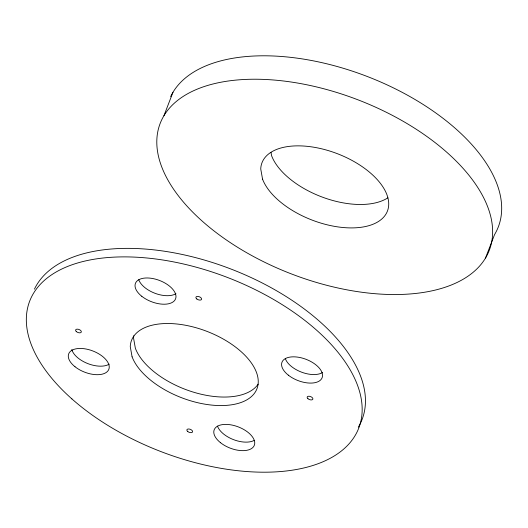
<?xml version="1.0" encoding="UTF-8"?>
<svg xmlns="http://www.w3.org/2000/svg" width="528" height="528" viewBox="0 0 528 528"><rect width="100%" height="100%" fill="white"/><g stroke="black" fill="none" stroke-linecap="round" stroke-linejoin="round"><path stroke-width="0.79" d="M163.931 115.718L172.966 92.294M485.503 258.047A176.365 93.199 21.1 0 0 286.268 81.338A176.365 93.199 21.1 0 0 202.376 221.265A176.365 93.199 21.1 0 0 485.503 258.047L494.545 234.623A176.365 93.199 21.1 0 0 377.989 80.843A176.365 93.199 21.1 0 0 170.663 96.598M270.989 152.354L271.597 155.734A67.214 35.515 21.1 0 0 323.44 197.518A67.214 35.515 21.1 0 0 387.842 197.835M322.502 372.544A21.509 11.365 21.1 0 1 301.58 372.167A21.509 11.365 21.1 0 1 285.311 358.552M254.093 440.464A21.509 11.365 21.1 0 1 233.251 439.534A21.509 11.365 21.1 0 1 217.516 426.116M175.949 293.68A21.509 11.365 21.1 0 1 155.021 293.304A21.509 11.365 21.1 0 1 138.758 279.688M34.439 289.159A176.365 93.199 21.1 0 1 241.765 273.412A176.365 93.199 21.1 0 1 358.321 427.185M258.139 384.186A67.214 35.515 21.1 0 1 194.753 392.548A67.214 35.515 21.1 0 1 135.373 348.295L133.551 338.131A67.214 35.515 21.1 0 1 133.775 335.762M109.204 364.155A21.509 11.365 21.1 0 1 87.747 363.574A21.509 11.365 21.1 0 1 71.815 349.49M262.555 179.157L260.74 168.986A67.214 35.515 21.1 0 1 353.014 160.981A67.214 35.515 21.1 0 1 364.775 226.67A67.214 35.515 21.1 0 1 262.555 179.157M132.086 356.809L130.264 346.645A67.214 35.515 21.1 0 1 222.545 338.639A67.214 35.515 21.1 0 1 234.307 404.329A67.214 35.515 21.1 0 1 132.086 356.809M288.328 375.151A21.509 11.365 21.1 0 0 322.087 377.817A21.509 11.365 21.1 0 0 295.779 356.921A21.509 11.365 21.1 0 0 288.328 375.151M220.532 442.715A21.509 11.365 21.1 0 0 254.285 445.381A21.509 11.365 21.1 0 0 227.977 424.486A21.509 11.365 21.1 0 0 220.532 442.715M75.029 366.755A21.509 11.365 21.1 0 0 108.788 369.422A21.509 11.365 21.1 0 0 82.48 348.533A21.509 11.365 21.1 0 0 75.029 366.755M141.775 296.281A21.509 11.365 21.1 0 0 175.527 298.954A21.509 11.365 21.1 0 0 149.226 278.058A21.509 11.365 21.1 0 0 141.775 296.281M71.907 398.924A176.365 93.199 21.1 0 0 355.034 435.706A176.365 93.199 21.1 0 0 155.8 258.997A176.365 93.199 21.1 0 0 71.907 398.924M76.23 331.459A3.029 1.604 21.1 0 0 81.16 332.317A3.029 1.604 21.1 0 0 78.012 329.215A3.029 1.604 21.1 0 0 76.23 331.459M196.825 298.987A3.023 1.597 21.1 0 0 201.571 299.363A3.023 1.597 21.1 0 0 197.868 296.426A3.023 1.597 21.1 0 0 196.825 298.987M307.936 398.686A3.023 1.597 21.1 0 0 312.787 399.293A3.023 1.597 21.1 0 0 309.349 396.271A3.023 1.597 21.1 0 0 307.936 398.686M187.803 431.548A3.023 1.597 21.1 0 0 192.548 431.924A3.023 1.597 21.1 0 0 188.852 428.987A3.023 1.597 21.1 0 0 187.803 431.548"/></g></svg>
